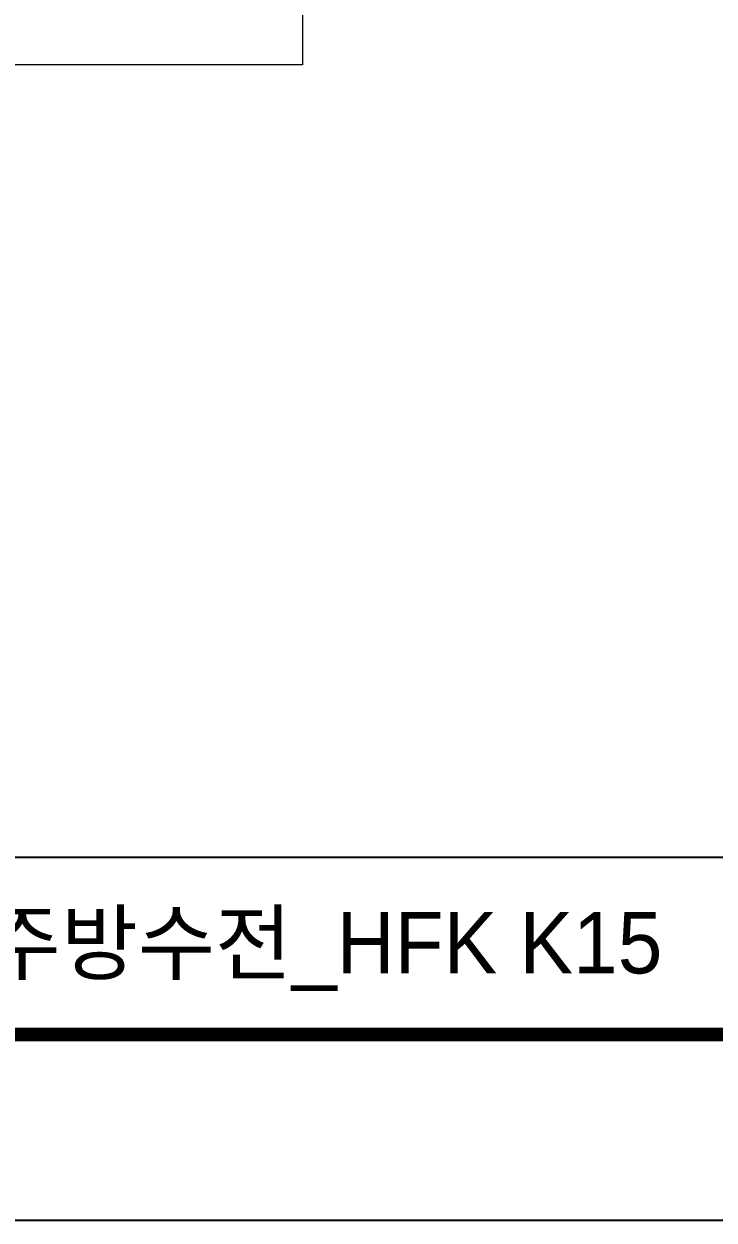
# Model space of a CAD drawing. Extents: x 0 to 1128, y 0 to 827.
# Drawn here: x 348.9 to 480.6, y 0 to 228.3 of the extents above; entities that cross this region are included whole.
import ezdxf

# ---------------------------------------------------------------- set-up
doc = ezdxf.new("R2010")
doc.units = 0
doc.header["$LTSCALE"] = 10
doc.header["$MEASUREMENT"] = 0
doc.layers.get('0').update_dxf_attribs({"linetype": 'CONTINUOUS'})
doc.layers.add('PDF_형상', color=7, linetype='CONTINUOUS')
doc.styles.add('Daelim Dimension', font='NanumGothic.ttf')

msp = doc.modelspace()

# ---------------------------------------------------------------- linework, layer by layer
at = {"color": 5}
msp.add_line((18.14, 69.28), (926.74, 69.28), dxfattribs=at)
at = {"ltscale": 0.5}
msp.add_lwpolyline([(0, 0), (1128.4, 0), (1128.4, 826.8), (0, 826.8)], close=True, dxfattribs=at)
at = {"color": 5, "linetype": 'ByBlock', "lineweight": 200, "const_width": 2.6}
msp.add_lwpolyline([(18.14, 35.4), (1110.14, 35.4), (1110.14, 807.6), (18.14, 807.6)], close=True, dxfattribs=at)
at = {"layer": 'PDF_형상', "lineweight": 5}
msp.add_lwpolyline([(402.05, 264.49), (402.05, 220.49), (158.05, 220.49), (158.05, 264.49)], close=True, dxfattribs=at)

# ---------------------------------------------------------------- texts
at = {"color": 2, "insert": (220.72, 58.8), "char_height": 11.7115, "width": 518.4179, "attachment_point": 1, "style": 'Daelim Dimension'}
msp.add_mtext('대림바스(주){\\fHYwulM|b0|i0|c129|p18;_}원홀주방수전{\\fHYwulM|b0|i0|c129|p18;_HFK K15}', dxfattribs=at)

doc.saveas('drawing.dxf')
